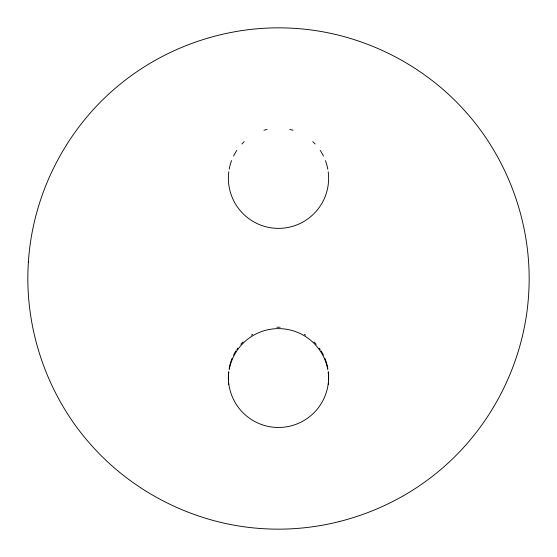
<?xml version="1.0" encoding="UTF-8"?>
<svg xmlns="http://www.w3.org/2000/svg" width="557" height="557" viewBox="0 0 557 557"><rect width="100%" height="100%" fill="white"/><g stroke="black" fill="none" stroke-linecap="round" stroke-linejoin="round"><path stroke-width="0.84" d="M328.198 171.695A50.13 50.13 0 0 1 278.5 228.37A50.13 50.13 0 0 1 228.802 171.695M229.178 169.265A50.13 50.13 0 0 1 231.587 160.583M233.543 156.071A50.13 50.13 0 0 1 236.816 150.39M241.912 143.971A50.13 50.13 0 0 1 244.231 141.652M263.948 130.268A50.13 50.13 0 0 1 267.116 129.419M289.884 129.419A50.13 50.13 0 0 1 293.052 130.268M312.769 141.652A50.13 50.13 0 0 1 315.088 143.971M320.184 150.39A50.13 50.13 0 0 1 323.457 156.071M325.413 160.583A50.13 50.13 0 0 1 327.822 169.265M328.303 371.616A50.13 50.13 0 0 1 278.5 427.477A50.13 50.13 0 0 1 228.697 371.616M229.178 368.379A50.13 50.13 0 0 1 232.185 358.165M233.543 355.178A50.13 50.13 0 0 1 235.931 350.882M236.816 349.497A50.13 50.13 0 0 1 237.755 348.146M240.812 344.296A50.13 50.13 0 0 1 243.054 341.901M251.339 335.217A50.13 50.13 0 0 1 252.732 334.353M276.864 327.244A50.13 50.13 0 0 1 280.136 327.244M304.268 334.353A50.13 50.13 0 0 1 305.661 335.217M313.946 341.901A50.13 50.13 0 0 1 316.188 344.296M319.245 348.146A50.13 50.13 0 0 1 320.184 349.497M321.069 350.882A50.13 50.13 0 0 1 323.457 355.178M324.815 358.165A50.13 50.13 0 0 1 327.822 368.379M328.198 372.215A50.13 50.13 0 0 1 328.602 380.396M328.463 382.861A50.13 50.13 0 0 1 328.303 384.49M228.697 384.49A50.13 50.13 0 0 1 228.537 382.861M228.398 380.396A50.13 50.13 0 0 1 228.802 372.215M229.178 369.785A50.13 50.13 0 0 1 327.822 369.785M28.386 262.103C23.951 327.683 46.607 394.44 90.053 443.762C133.283 493.272 196.51 524.457 262.103 528.614C327.683 533.049 394.44 510.393 443.762 466.947C493.272 423.717 524.457 360.49 528.614 294.897C533.049 229.317 510.393 162.56 466.947 113.238C423.717 63.728 360.49 32.543 294.897 28.386C229.317 23.951 162.56 46.607 113.238 90.053C63.728 133.283 32.543 196.51 28.386 262.103"/></g></svg>
